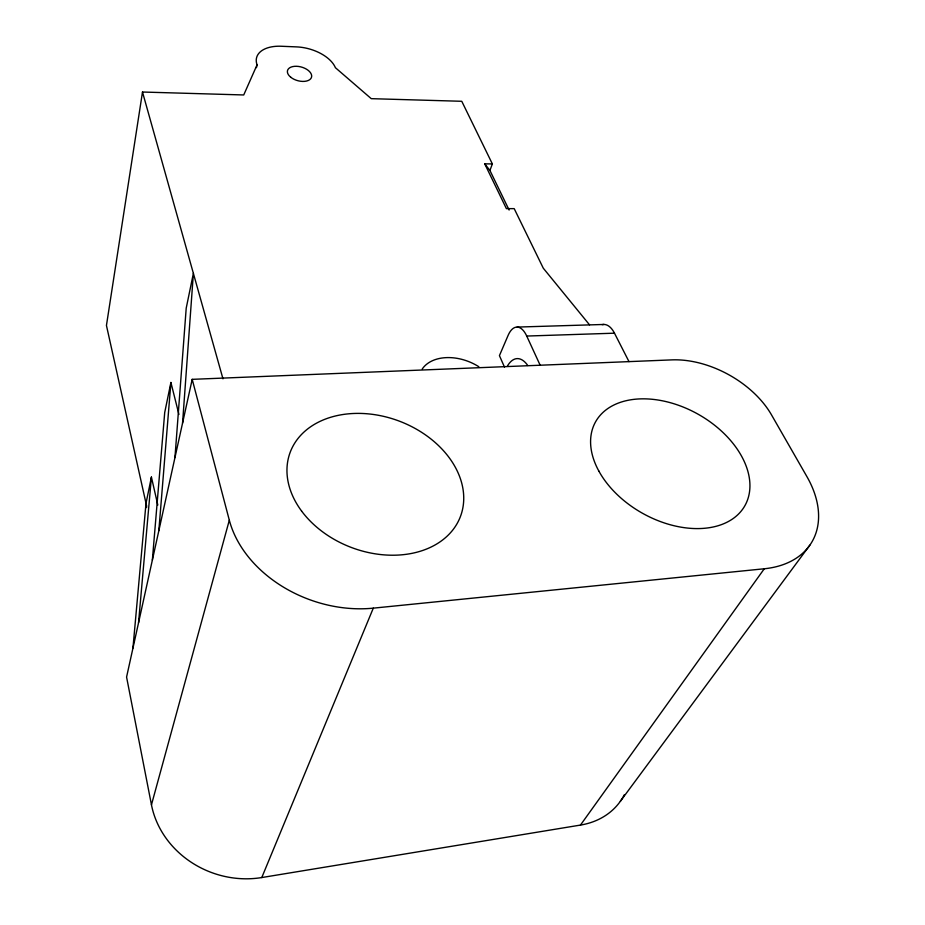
<?xml version="1.0" encoding="UTF-8"?>
<svg xmlns="http://www.w3.org/2000/svg" width="925" height="925" viewBox="0 0 925 925"><rect width="100%" height="100%" fill="white"/><g stroke="black" fill="none" stroke-linecap="round" stroke-linejoin="round"><path stroke-width="1.39" d="M182.56 423.118L193.383 273.349L186.214 308.152L174.952 457.586M158.834 530.707L170.905 382.476L178.93 414.435M152.359 560.076L164.708 412.538L170.905 382.476M138.542 622.745L151.411 477.08L157.805 505.05M132.957 648.067L146.011 503.316L151.411 477.08M509.12 210.056L489.926 170.454L492.366 163.933L461.772 101.287L371.26 98.663L335.405 67.698A32.999 18.581 15.6 0 0 296.682 46.898L281.2 46.25A33.161 18.708 15.2 0 0 257.069 64.831L243.726 94.963L142.496 92.026L106.444 325.461L146.636 506.114M256.456 67.629L257.069 64.831M580.472 825.077L764.281 568.771A108.098 71.005 30.8 0 0 806.889 476.572L771.543 414.943A82.683 52.829 28.9 0 0 671.862 359.883L192.203 379.342L126.575 677.065L151.457 804.831A91.321 82.418 19.9 0 0 261.775 877.548L580.472 825.077A86.476 68.577 36.8 0 0 624.41 794.61M151.457 804.831L229.319 520.208L192.203 379.342M261.775 877.548L373.295 608.153L764.281 568.771M620.363 801.281L809.814 545.207M504.495 367.121L499.431 355.628L508.068 335.486A29.612 13.17 88 0 1 526.73 336.053L614.478 333.185L629 361.629M517.144 327.08L604.013 324.455M589.514 324.814L543.287 268.192L514.196 208.634L506.403 208.634L484.735 163.841L492.366 163.933M484.735 163.841L489.926 170.454M526.73 336.053L540.154 365.225M142.496 92.026L222.971 378.822M146.011 503.316L146.612 507.571M422.239 369.017A41.347 28.363 22.1 0 1 478.849 366.739M507.513 365.895A40.018 17.795 87.2 0 1 527.77 365.514M602.14 324.675A28.929 14.442 88.2 0 1 614.478 333.185M373.295 608.153A116.666 88.916 19.8 0 1 229.319 520.208M290.832 77.307A12.464 7.065 15.5 0 0 311.239 77.943A12.464 7.065 15.5 0 0 296.52 66.276A12.464 7.065 15.5 0 0 290.832 77.307M598.787 470.964A85.62 56.795 29.3 0 0 736.497 515.919A85.62 56.795 29.3 0 0 675.516 404.26A85.62 56.795 29.3 0 0 598.787 470.964M301.573 511.028A90.985 67.571 20.7 0 0 454.383 527.863A90.985 67.571 20.7 0 0 370.046 414.053A90.985 67.571 20.7 0 0 301.573 511.028"/></g></svg>
